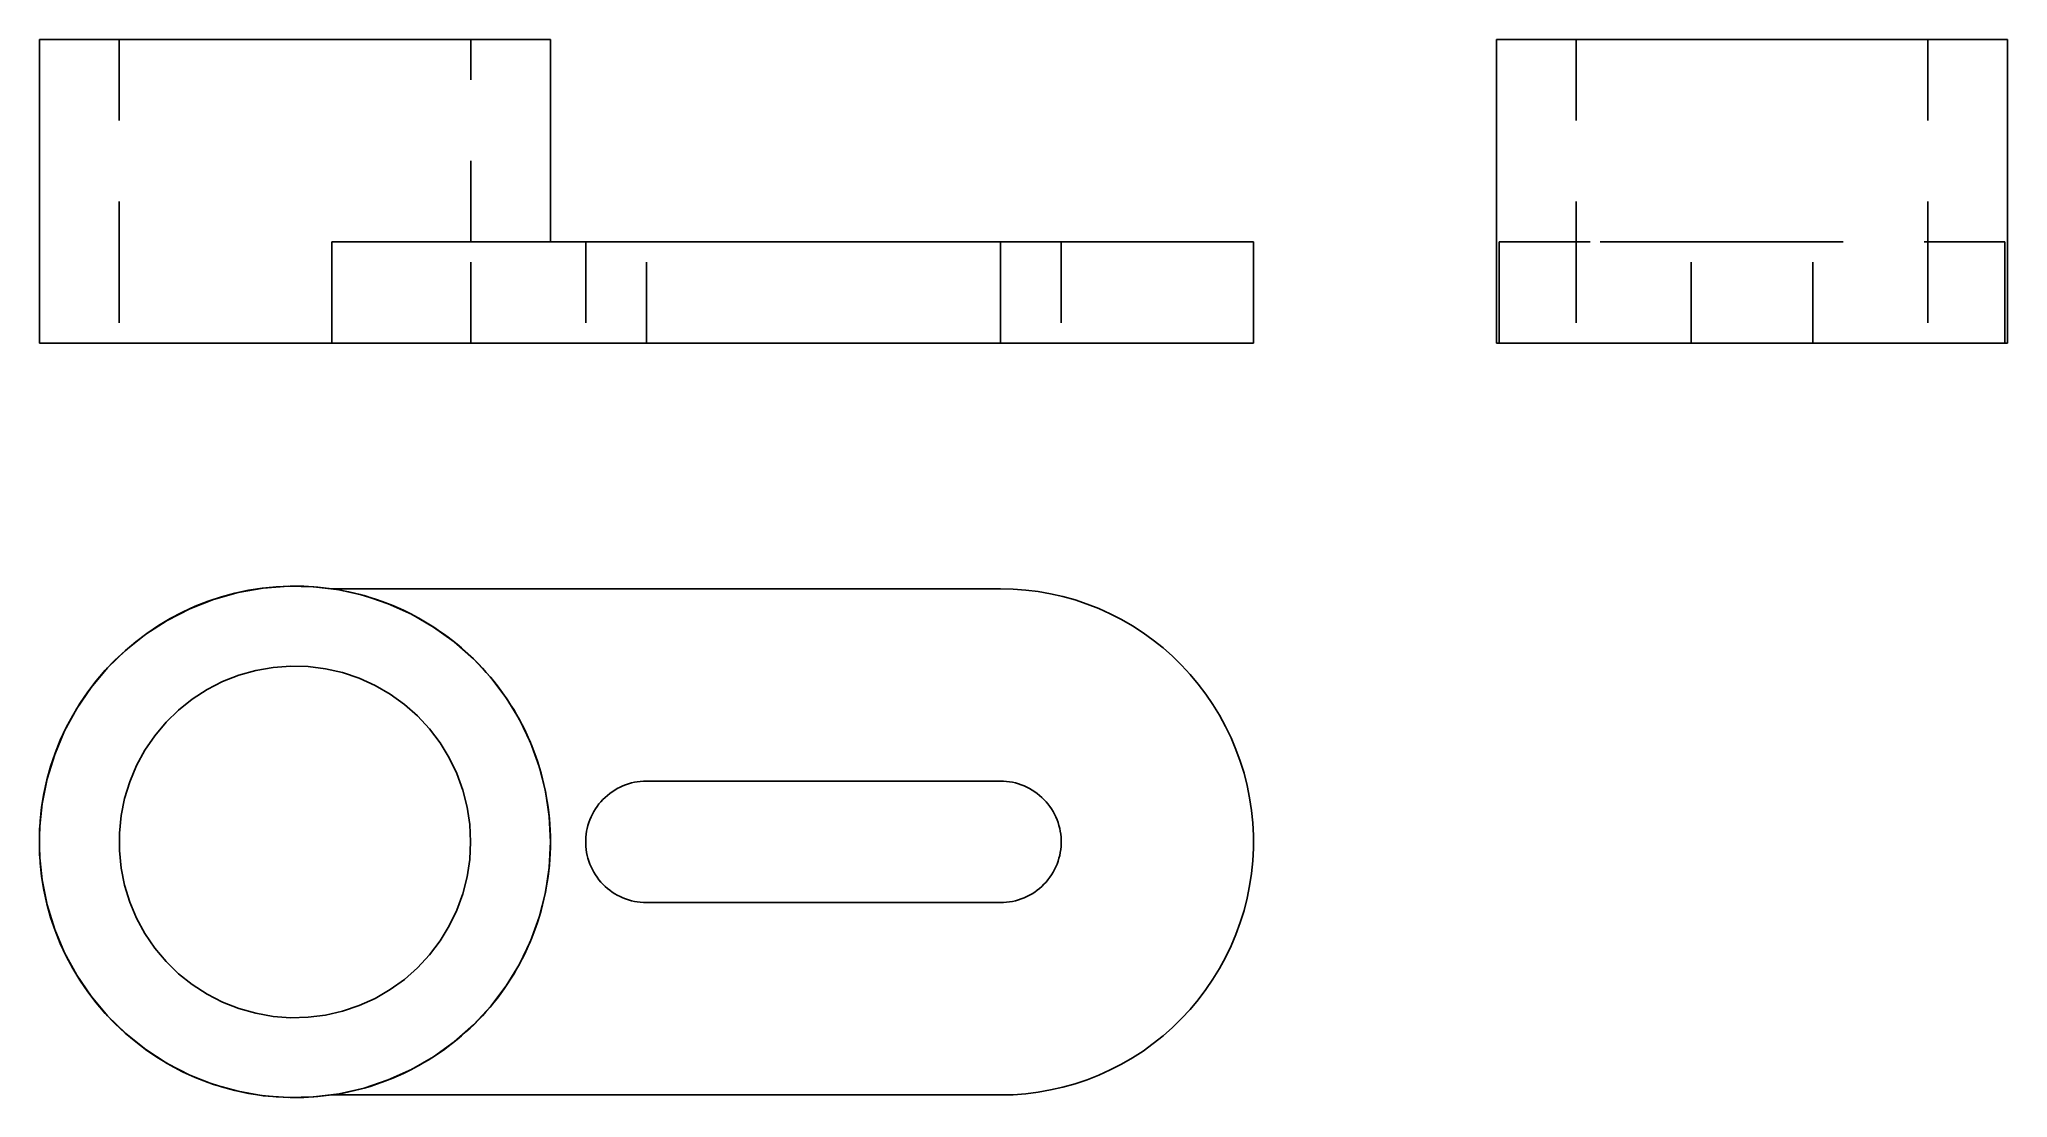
# Model space of a CAD drawing. Extents: x 0 to 2.43, y 0 to 1.31.
import ezdxf

# ---------------------------------------------------------------- set-up
doc = ezdxf.new("R2010")
doc.units = 0
doc.linetypes.add('HIDDEN', pattern=[0.075, 0.050025, -0.024975])
for name, color, linetype in [('FRONT', 7, 'CONTINUOUS'), ('FRONT_HID', 7, 'HIDDEN'), ('LEFT', 7, 'CONTINUOUS'), ('LEFT_HID', 7, 'HIDDEN'), ('TOP', 7, 'CONTINUOUS'), ('TOP_HID', 7, 'HIDDEN')]:
    doc.layers.add(name, color=color, linetype=linetype)

msp = doc.modelspace()

# ---------------------------------------------------------------- linework, layer by layer
at = {"layer": 'FRONT'}
for p, q in [((0.631579, 1.306466), (0, 1.306466)), ((0, 1.306466), (0, 1.056466)), ((0.631579, 1.056466), (0.631579, 1.306466)), ((0, 1.056466), (0, 0.931466)), ((1.1875, 1.056466), (0.361251, 1.056466)), ((0.361251, 1.056466), (0.361251, 0.931466)), ((1.5, 1.056466), (1.1875, 1.056466)), ((1.1875, 0.931466), (1.1875, 1.056466)), ((1.5, 1.056466), (1.5, 0.931466)), ((0.361251, 0.931466), (0, 0.931466)), ((1.1875, 0.931466), (0.361251, 0.931466)), ((1.5, 0.931466), (1.1875, 0.931466))]:
    msp.add_line(p, q, dxfattribs=at)
at = {"layer": 'FRONT_HID', "linetype": 'HIDDEN'}
for p, q in [((0.532895, 1.306466), (0.098684, 1.306466)), ((0.098684, 1.306466), (0.532895, 1.306466)), ((0.098684, 1.306466), (0.098684, 1.056466)), ((0.532895, 1.056466), (0.532895, 1.306466)), ((0.098684, 1.056466), (0.098684, 0.931466)), ((0.361251, 1.056466), (0.631579, 1.056466)), ((0.631579, 1.056466), (0.361251, 1.056466)), ((0.532895, 0.931466), (0.532895, 1.056466)), ((0.75, 1.056466), (0.675, 1.056466)), ((0.675, 1.056466), (0.75, 1.056466)), ((0.675, 1.056466), (0.675, 0.931466)), ((0.75, 1.056466), (1.1875, 1.056466)), ((1.1875, 1.056466), (0.75, 1.056466)), ((0.75, 0.931466), (0.75, 1.056466)), ((0.75, 0.931466), (0.75, 1.056466)), ((1.1875, 1.056466), (1.2625, 1.056466)), ((1.2625, 1.056466), (1.1875, 1.056466)), ((1.2625, 1.056466), (1.2625, 0.931466)), ((0.532895, 0.931466), (0.098684, 0.931466)), ((0.098684, 0.931466), (0.532895, 0.931466)), ((0.361251, 0.931466), (0.3125, 0.931466)), ((0.3125, 0.931466), (0.322421, 0.931466)), ((0.322421, 0.931466), (0.3125, 0.931466)), ((0.3125, 0.931466), (0.361251, 0.931466)), ((0.322421, 0.931466), (0.332341, 0.931466)), ((0.332341, 0.931466), (0.322421, 0.931466)), ((0.332341, 0.931466), (0.342262, 0.931466)), ((0.342262, 0.931466), (0.332341, 0.931466)), ((0.342262, 0.931466), (0.352183, 0.931466)), ((0.352183, 0.931466), (0.342262, 0.931466)), ((0.352183, 0.931466), (0.362103, 0.931466)), ((0.362103, 0.931466), (0.352183, 0.931466)), ((0.361251, 0.931466), (0.631579, 0.931466)), ((0.631579, 0.931466), (0.361251, 0.931466)), ((0.362103, 0.931466), (0.372024, 0.931466)), ((0.372024, 0.931466), (0.362103, 0.931466)), ((0.372024, 0.931466), (0.381944, 0.931466)), ((0.381944, 0.931466), (0.372024, 0.931466)), ((0.381944, 0.931466), (0.391865, 0.931466)), ((0.391865, 0.931466), (0.381944, 0.931466)), ((0.391865, 0.931466), (0.401786, 0.931466)), ((0.401786, 0.931466), (0.391865, 0.931466)), ((0.401786, 0.931466), (0.411706, 0.931466)), ((0.411706, 0.931466), (0.401786, 0.931466)), ((0.411706, 0.931466), (0.421627, 0.931466)), ((0.421627, 0.931466), (0.411706, 0.931466)), ((0.421627, 0.931466), (0.431548, 0.931466)), ((0.431548, 0.931466), (0.421627, 0.931466)), ((0.431548, 0.931466), (0.441468, 0.931466)), ((0.441468, 0.931466), (0.431548, 0.931466)), ((0.441468, 0.931466), (0.451389, 0.931466)), ((0.451389, 0.931466), (0.441468, 0.931466)), ((0.451389, 0.931466), (0.46131, 0.931466)), ((0.46131, 0.931466), (0.451389, 0.931466)), ((0.46131, 0.931466), (0.47123, 0.931466)), ((0.47123, 0.931466), (0.46131, 0.931466)), ((0.47123, 0.931466), (0.481151, 0.931466)), ((0.481151, 0.931466), (0.47123, 0.931466)), ((0.481151, 0.931466), (0.491071, 0.931466)), ((0.491071, 0.931466), (0.481151, 0.931466)), ((0.491071, 0.931466), (0.500992, 0.931466)), ((0.500992, 0.931466), (0.491071, 0.931466)), ((0.500992, 0.931466), (0.510913, 0.931466)), ((0.510913, 0.931466), (0.500992, 0.931466)), ((0.510913, 0.931466), (0.520833, 0.931466)), ((0.520833, 0.931466), (0.510913, 0.931466)), ((0.520833, 0.931466), (0.530754, 0.931466)), ((0.530754, 0.931466), (0.520833, 0.931466)), ((0.530754, 0.931466), (0.540675, 0.931466)), ((0.540675, 0.931466), (0.530754, 0.931466)), ((0.540675, 0.931466), (0.550595, 0.931466)), ((0.550595, 0.931466), (0.540675, 0.931466)), ((0.550595, 0.931466), (0.560516, 0.931466)), ((0.560516, 0.931466), (0.550595, 0.931466)), ((0.560516, 0.931466), (0.570437, 0.931466)), ((0.570437, 0.931466), (0.560516, 0.931466)), ((0.570437, 0.931466), (0.580357, 0.931466)), ((0.580357, 0.931466), (0.570437, 0.931466)), ((0.580357, 0.931466), (0.590278, 0.931466)), ((0.590278, 0.931466), (0.580357, 0.931466)), ((0.590278, 0.931466), (0.600198, 0.931466)), ((0.600198, 0.931466), (0.590278, 0.931466)), ((0.600198, 0.931466), (0.610119, 0.931466)), ((0.610119, 0.931466), (0.600198, 0.931466)), ((0.610119, 0.931466), (0.62004, 0.931466)), ((0.62004, 0.931466), (0.610119, 0.931466)), ((0.75, 0.931466), (0.675, 0.931466)), ((0.675, 0.931466), (0.75, 0.931466)), ((0.75, 0.931466), (1.1875, 0.931466)), ((1.1875, 0.931466), (0.75, 0.931466)), ((1.1875, 0.931466), (1.2625, 0.931466)), ((1.2625, 0.931466), (1.1875, 0.931466))]:
    msp.add_line(p, q, dxfattribs=at)
at = {"layer": 'LEFT'}
for p, q in [((1.8, 1.306466), (2.431579, 1.306466)), ((1.8, 1.306466), (1.8, 1.056466)), ((2.431579, 1.306466), (2.431579, 1.056466)), ((1.8, 1.056466), (1.8, 0.931466)), ((2.431579, 1.056466), (2.431579, 0.931466)), ((1.8, 0.931466), (2.431579, 0.931466))]:
    msp.add_line(p, q, dxfattribs=at)
at = {"layer": 'LEFT_HID', "linetype": 'HIDDEN'}
for p, q in [((2.115789, 1.306466), (1.8, 1.306466)), ((2.115789, 1.306466), (1.898684, 1.306466)), ((1.898684, 1.306466), (2.332895, 1.306466)), ((1.898684, 1.306466), (1.898684, 1.056466)), ((2.431579, 1.306466), (2.115789, 1.306466)), ((2.332895, 1.306466), (2.115789, 1.306466)), ((2.332895, 1.306466), (2.332895, 1.056466)), ((1.803289, 0.931466), (1.803289, 1.056466)), ((1.803289, 1.056466), (1.803289, 0.931466)), ((2.428289, 1.056466), (1.803289, 1.056466)), ((2.115789, 1.056466), (1.803289, 1.056466)), ((1.898684, 1.056466), (1.898684, 0.931466)), ((2.040789, 1.056466), (2.190789, 1.056466)), ((2.040789, 0.931466), (2.040789, 1.056466)), ((2.040789, 0.931466), (2.040789, 1.056466)), ((2.190789, 1.056466), (2.040789, 1.056466)), ((2.428289, 1.056466), (2.115789, 1.056466)), ((2.190789, 0.931466), (2.190789, 1.056466)), ((2.190789, 0.931466), (2.190789, 1.056466)), ((2.332895, 1.056466), (2.332895, 0.931466)), ((2.428289, 0.931466), (2.428289, 1.056466)), ((2.428289, 1.056466), (2.428289, 0.931466)), ((1.803289, 0.931466), (1.8, 0.931466)), ((2.115789, 0.931466), (1.803289, 0.931466)), ((1.803289, 0.931466), (2.428289, 0.931466)), ((2.428289, 0.931466), (1.803289, 0.931466)), ((2.115789, 0.931466), (1.898684, 0.931466)), ((1.898684, 0.931466), (2.332895, 0.931466)), ((2.040789, 0.931466), (2.190789, 0.931466)), ((2.190789, 0.931466), (2.040789, 0.931466)), ((2.428289, 0.931466), (2.115789, 0.931466)), ((2.332895, 0.931466), (2.115789, 0.931466)), ((2.431579, 0.931466), (2.428289, 0.931466))]:
    msp.add_line(p, q, dxfattribs=at)
at = {"layer": 'TOP'}
for p, q in [((0.215098, 0.615079), (0.185792, 0.603577)), ((0.245403, 0.623605), (0.215098, 0.615079)), ((0.276406, 0.629072), (0.245403, 0.623605)), ((0.3078, 0.631424), (0.276406, 0.629072)), ((0.339271, 0.63064), (0.3078, 0.631424)), ((0.370509, 0.626725), (0.339271, 0.63064)), ((1.187383, 0.628233), (0.361134, 0.628233)), ((0.401201, 0.61972), (0.370509, 0.626725)), ((0.431043, 0.609693), (0.401201, 0.61972)), ((0.459739, 0.596745), (0.431043, 0.609693)), ((1.20296, 0.627845), (1.187383, 0.628233)), ((1.218498, 0.62668), (1.20296, 0.627845)), ((1.233959, 0.624743), (1.218498, 0.62668)), ((1.249304, 0.622037), (1.233959, 0.624743)), ((1.264495, 0.61857), (1.249304, 0.622037)), ((1.279494, 0.61435), (1.264495, 0.61857)), ((1.294264, 0.609387), (1.279494, 0.61435)), ((1.308769, 0.603694), (1.294264, 0.609387)), ((0.157778, 0.589215), (0.131332, 0.572135)), ((0.185792, 0.603577), (0.157778, 0.589215)), ((0.487003, 0.581004), (0.459739, 0.596745)), ((1.322972, 0.597286), (1.308769, 0.603694)), ((1.336837, 0.590177), (1.322972, 0.597286)), ((1.350331, 0.582387), (1.336837, 0.590177)), ((0.131332, 0.572135), (0.106719, 0.552506)), ((0.512564, 0.562627), (0.487003, 0.581004)), ((0.536168, 0.541796), (0.512564, 0.562627)), ((1.36342, 0.573933), (1.350331, 0.582387)), ((1.376072, 0.564837), (1.36342, 0.573933)), ((1.388254, 0.555122), (1.376072, 0.564837)), ((0.106719, 0.552506), (0.084182, 0.530524)), ((0.557581, 0.518719), (0.536168, 0.541796)), ((1.399937, 0.544812), (1.388254, 0.555122)), ((1.411091, 0.533932), (1.399937, 0.544812)), ((0.084182, 0.530524), (0.063946, 0.506408)), ((0.22638, 0.513626), (0.20712, 0.503752)), ((0.246527, 0.521533), (0.22638, 0.513626)), ((0.267362, 0.527395), (0.246527, 0.521533)), ((0.288677, 0.531153), (0.267362, 0.527395)), ((0.31026, 0.532771), (0.288677, 0.531153)), ((0.331897, 0.532231), (0.31026, 0.532771)), ((0.353372, 0.52954), (0.331897, 0.532231)), ((0.374473, 0.524724), (0.353372, 0.52954)), ((0.39499, 0.517831), (0.374473, 0.524724)), ((0.414718, 0.508929), (0.39499, 0.517831)), ((0.57659, 0.493624), (0.557581, 0.518719)), ((1.42169, 0.52251), (1.411091, 0.533932)), ((1.431705, 0.510574), (1.42169, 0.52251)), ((0.063946, 0.506408), (0.046212, 0.480397)), ((0.188939, 0.492009), (0.172017, 0.478515)), ((0.20712, 0.503752), (0.188939, 0.492009)), ((0.433462, 0.498107), (0.414718, 0.508929)), ((0.451035, 0.485473), (0.433462, 0.498107)), ((0.593006, 0.466761), (0.57659, 0.493624)), ((1.441114, 0.498153), (1.431705, 0.510574)), ((1.449891, 0.485279), (1.441114, 0.498153)), ((0.046212, 0.480397), (0.031156, 0.452749)), ((0.156523, 0.463402), (0.142611, 0.446822)), ((0.172017, 0.478515), (0.156523, 0.463402)), ((0.467263, 0.471152), (0.451035, 0.485473)), ((0.481985, 0.455286), (0.467263, 0.471152)), ((0.606665, 0.438397), (0.593006, 0.466761)), ((1.458016, 0.471983), (1.449891, 0.485279)), ((1.465468, 0.458299), (1.458016, 0.471983)), ((0.031156, 0.452749), (0.018927, 0.423739)), ((0.142611, 0.446822), (0.130418, 0.428939)), ((0.495053, 0.438033), (0.481985, 0.455286)), ((0.506339, 0.419565), (0.495053, 0.438033)), ((0.617432, 0.408814), (0.606665, 0.438397)), ((1.472229, 0.44426), (1.465468, 0.458299)), ((1.478281, 0.429902), (1.472229, 0.44426)), ((0.018927, 0.423739), (0.009648, 0.393656)), ((0.130418, 0.428939), (0.120067, 0.409932)), ((0.51573, 0.400064), (0.506339, 0.419565)), ((1.48361, 0.41526), (1.478281, 0.429902)), ((1.488203, 0.400371), (1.48361, 0.41526)), ((0.009648, 0.393656), (0.00341, 0.362799)), ((0.11166, 0.389987), (0.105281, 0.369305)), ((0.120067, 0.409932), (0.11166, 0.389987)), ((0.523132, 0.379726), (0.51573, 0.400064)), ((0.625201, 0.378306), (0.617432, 0.408814)), ((0.735022, 0.389246), (0.731376, 0.388414)), ((0.738705, 0.389895), (0.735022, 0.389246)), ((0.742415, 0.39036), (0.738705, 0.389895)), ((0.746145, 0.39064), (0.742415, 0.39036)), ((0.749883, 0.390733), (0.746145, 0.39064)), ((1.187383, 0.390733), (0.749883, 0.390733)), ((1.191121, 0.39064), (1.187383, 0.390733)), ((1.194851, 0.39036), (1.191121, 0.39064)), ((1.198561, 0.389895), (1.194851, 0.39036)), ((1.202244, 0.389246), (1.198561, 0.389895)), ((1.20589, 0.388414), (1.202244, 0.389246)), ((1.492048, 0.385271), (1.488203, 0.400371)), ((0.105281, 0.369305), (0.100992, 0.348091)), ((0.528473, 0.358752), (0.523132, 0.379726)), ((0.629893, 0.347176), (0.625201, 0.378306)), ((0.693649, 0.36536), (0.691246, 0.362495)), ((0.696193, 0.368101), (0.693649, 0.36536)), ((0.69887, 0.370712), (0.696193, 0.368101)), ((0.701674, 0.373186), (0.69887, 0.370712)), ((0.704598, 0.375518), (0.701674, 0.373186)), ((0.707634, 0.377701), (0.704598, 0.375518)), ((0.710775, 0.37973), (0.707634, 0.377701)), ((0.714014, 0.3816), (0.710775, 0.37973)), ((0.717342, 0.383306), (0.714014, 0.3816)), ((0.72075, 0.384844), (0.717342, 0.383306)), ((0.724231, 0.38621), (0.72075, 0.384844)), ((0.727776, 0.387401), (0.724231, 0.38621)), ((0.731376, 0.388414), (0.727776, 0.387401)), ((1.20949, 0.387401), (1.20589, 0.388414)), ((1.213034, 0.38621), (1.20949, 0.387401)), ((1.216516, 0.384844), (1.213034, 0.38621)), ((1.219924, 0.383306), (1.216516, 0.384844)), ((1.223252, 0.3816), (1.219924, 0.383306)), ((1.226491, 0.37973), (1.223252, 0.3816)), ((1.229632, 0.377701), (1.226491, 0.37973)), ((1.232668, 0.375518), (1.229632, 0.377701)), ((1.235592, 0.373186), (1.232668, 0.375518)), ((1.238396, 0.370712), (1.235592, 0.373186)), ((1.241073, 0.368101), (1.238396, 0.370712)), ((1.243617, 0.36536), (1.241073, 0.368101)), ((1.24602, 0.362495), (1.243617, 0.36536)), ((1.495135, 0.369998), (1.492048, 0.385271)), ((1.497458, 0.354591), (1.495135, 0.369998)), ((0.00341, 0.362799), (0.000276, 0.331474)), ((0.100992, 0.348091), (0.098837, 0.326555)), ((0.531699, 0.33735), (0.528473, 0.358752)), ((0.631462, 0.315733), (0.629893, 0.347176)), ((0.680067, 0.343134), (0.678788, 0.33962)), ((0.68152, 0.34658), (0.680067, 0.343134)), ((0.683143, 0.349949), (0.68152, 0.34658)), ((0.684931, 0.353233), (0.683143, 0.349949)), ((0.686881, 0.356424), (0.684931, 0.353233)), ((0.688988, 0.359514), (0.686881, 0.356424)), ((0.691246, 0.362495), (0.688988, 0.359514)), ((1.248278, 0.359514), (1.24602, 0.362495)), ((1.250385, 0.356424), (1.248278, 0.359514)), ((1.252335, 0.353233), (1.250385, 0.356424)), ((1.254123, 0.349949), (1.252335, 0.353233)), ((1.255746, 0.34658), (1.254123, 0.349949)), ((1.257198, 0.343134), (1.255746, 0.34658)), ((1.258478, 0.33962), (1.257198, 0.343134)), ((1.499009, 0.339086), (1.497458, 0.354591)), ((0.000276, 0.331474), (0.000276, 0.299992)), ((0.098837, 0.326555), (0.098837, 0.304911)), ((0.532778, 0.315733), (0.531699, 0.33735)), ((0.675093, 0.321338), (0.674906, 0.317603)), ((0.674906, 0.317603), (0.674906, 0.313863)), ((0.675465, 0.325059), (0.675093, 0.321338)), ((0.676022, 0.328757), (0.675465, 0.325059)), ((0.676763, 0.332422), (0.676022, 0.328757)), ((0.677686, 0.336046), (0.676763, 0.332422)), ((0.678788, 0.33962), (0.677686, 0.336046)), ((1.25958, 0.336046), (1.258478, 0.33962)), ((1.260503, 0.332422), (1.25958, 0.336046)), ((1.261244, 0.328757), (1.260503, 0.332422)), ((1.261801, 0.325059), (1.261244, 0.328757)), ((1.262173, 0.321338), (1.261801, 0.325059)), ((1.26236, 0.317603), (1.262173, 0.321338)), ((1.26236, 0.313863), (1.26236, 0.317603)), ((1.499786, 0.323524), (1.499009, 0.339086)), ((1.499786, 0.307942), (1.499786, 0.323524)), ((0.000276, 0.299992), (0.00341, 0.268667)), ((0.098837, 0.304911), (0.100992, 0.283375)), ((0.528473, 0.272715), (0.531699, 0.294116)), ((0.531699, 0.294116), (0.532778, 0.315733)), ((0.629893, 0.284291), (0.631462, 0.315733)), ((0.674906, 0.313863), (0.675093, 0.310128)), ((0.675093, 0.310128), (0.675465, 0.306407)), ((0.675465, 0.306407), (0.676022, 0.302709)), ((0.676022, 0.302709), (0.676763, 0.299044)), ((0.676763, 0.299044), (0.677686, 0.29542)), ((0.677686, 0.29542), (0.678788, 0.291847)), ((0.678788, 0.291847), (0.680067, 0.288333)), ((1.257198, 0.288333), (1.258478, 0.291847)), ((1.258478, 0.291847), (1.25958, 0.29542)), ((1.25958, 0.29542), (1.260503, 0.299044)), ((1.260503, 0.299044), (1.261244, 0.302709)), ((1.261244, 0.302709), (1.261801, 0.306407)), ((1.261801, 0.306407), (1.262173, 0.310128)), ((1.262173, 0.310128), (1.26236, 0.313863)), ((1.497458, 0.276876), (1.499009, 0.29238)), ((1.499009, 0.29238), (1.499786, 0.307942)), ((0.00341, 0.268667), (0.009648, 0.23781)), ((0.100992, 0.283375), (0.105281, 0.262161)), ((0.523132, 0.25174), (0.528473, 0.272715)), ((0.625201, 0.253161), (0.629893, 0.284291)), ((0.680067, 0.288333), (0.68152, 0.284887)), ((0.68152, 0.284887), (0.683143, 0.281517)), ((0.683143, 0.281517), (0.684931, 0.278233)), ((0.684931, 0.278233), (0.686881, 0.275042)), ((0.686881, 0.275042), (0.688988, 0.271952)), ((0.688988, 0.271952), (0.691246, 0.268971)), ((0.691246, 0.268971), (0.693649, 0.266107)), ((1.243617, 0.266107), (1.24602, 0.268971)), ((1.24602, 0.268971), (1.248278, 0.271952)), ((1.248278, 0.271952), (1.250385, 0.275042)), ((1.250385, 0.275042), (1.252335, 0.278233)), ((1.252335, 0.278233), (1.254123, 0.281517)), ((1.254123, 0.281517), (1.255746, 0.284887)), ((1.255746, 0.284887), (1.257198, 0.288333)), ((1.495135, 0.261468), (1.497458, 0.276876)), ((0.105281, 0.262161), (0.11166, 0.241479)), ((0.51573, 0.231402), (0.523132, 0.25174)), ((0.617432, 0.222653), (0.625201, 0.253161)), ((0.693649, 0.266107), (0.696193, 0.263365)), ((0.696193, 0.263365), (0.69887, 0.260754)), ((0.69887, 0.260754), (0.701674, 0.25828)), ((0.701674, 0.25828), (0.704598, 0.255948)), ((0.704598, 0.255948), (0.707634, 0.253765)), ((0.707634, 0.253765), (0.710775, 0.251736)), ((0.710775, 0.251736), (0.714014, 0.249866)), ((0.714014, 0.249866), (0.717342, 0.24816)), ((0.717342, 0.24816), (0.72075, 0.246622)), ((0.72075, 0.246622), (0.724231, 0.245256)), ((0.724231, 0.245256), (0.727776, 0.244065)), ((0.727776, 0.244065), (0.731376, 0.243052)), ((1.20589, 0.243052), (1.20949, 0.244065)), ((1.20949, 0.244065), (1.213034, 0.245256)), ((1.213034, 0.245256), (1.216516, 0.246622)), ((1.216516, 0.246622), (1.219924, 0.24816)), ((1.219924, 0.24816), (1.223252, 0.249866)), ((1.223252, 0.249866), (1.226491, 0.251736)), ((1.226491, 0.251736), (1.229632, 0.253765)), ((1.229632, 0.253765), (1.232668, 0.255948)), ((1.232668, 0.255948), (1.235592, 0.25828)), ((1.235592, 0.25828), (1.238396, 0.260754)), ((1.238396, 0.260754), (1.241073, 0.263365)), ((1.241073, 0.263365), (1.243617, 0.266107)), ((1.488203, 0.231095), (1.492048, 0.246195)), ((1.492048, 0.246195), (1.495135, 0.261468)), ((0.009648, 0.23781), (0.018927, 0.207727)), ((0.11166, 0.241479), (0.120067, 0.221535)), ((0.120067, 0.221535), (0.130418, 0.202527)), ((0.506339, 0.211902), (0.51573, 0.231402)), ((0.606665, 0.193069), (0.617432, 0.222653)), ((0.731376, 0.243052), (0.735022, 0.24222)), ((0.735022, 0.24222), (0.738705, 0.241571)), ((0.738705, 0.241571), (0.742415, 0.241106)), ((0.742415, 0.241106), (0.746145, 0.240826)), ((0.746145, 0.240826), (0.749883, 0.240733)), ((0.749883, 0.240733), (1.187383, 0.240733)), ((1.187383, 0.240733), (1.191121, 0.240826)), ((1.191121, 0.240826), (1.194851, 0.241106)), ((1.194851, 0.241106), (1.198561, 0.241571)), ((1.198561, 0.241571), (1.202244, 0.24222)), ((1.202244, 0.24222), (1.20589, 0.243052)), ((1.48361, 0.216206), (1.488203, 0.231095)), ((0.018927, 0.207727), (0.031156, 0.178717)), ((0.130418, 0.202527), (0.142611, 0.184644)), ((0.495053, 0.193433), (0.506339, 0.211902)), ((1.472229, 0.187206), (1.478281, 0.201564)), ((1.478281, 0.201564), (1.48361, 0.216206)), ((0.031156, 0.178717), (0.046212, 0.151069)), ((0.142611, 0.184644), (0.156523, 0.168064)), ((0.467263, 0.160315), (0.481985, 0.176181)), ((0.481985, 0.176181), (0.495053, 0.193433)), ((0.593006, 0.164706), (0.606665, 0.193069)), ((1.458016, 0.159483), (1.465468, 0.173167)), ((1.465468, 0.173167), (1.472229, 0.187206)), ((0.046212, 0.151069), (0.063946, 0.125058)), ((0.156523, 0.168064), (0.172017, 0.152952)), ((0.172017, 0.152952), (0.188939, 0.139457)), ((0.433462, 0.133359), (0.451035, 0.145993)), ((0.451035, 0.145993), (0.467263, 0.160315)), ((0.57659, 0.137843), (0.593006, 0.164706)), ((1.441114, 0.133313), (1.449891, 0.146187)), ((1.449891, 0.146187), (1.458016, 0.159483)), ((0.063946, 0.125058), (0.084182, 0.100942)), ((0.188939, 0.139457), (0.20712, 0.127714)), ((0.20712, 0.127714), (0.22638, 0.11784)), ((0.39499, 0.113636), (0.414718, 0.122537)), ((0.414718, 0.122537), (0.433462, 0.133359)), ((0.557581, 0.112748), (0.57659, 0.137843)), ((1.431705, 0.120893), (1.441114, 0.133313)), ((0.084182, 0.100942), (0.106719, 0.07896)), ((0.22638, 0.11784), (0.246527, 0.109933)), ((0.246527, 0.109933), (0.267362, 0.104071)), ((0.267362, 0.104071), (0.288677, 0.100313)), ((0.288677, 0.100313), (0.31026, 0.098695)), ((0.31026, 0.098695), (0.331897, 0.099235)), ((0.331897, 0.099235), (0.353372, 0.101926)), ((0.353372, 0.101926), (0.374473, 0.106742)), ((0.374473, 0.106742), (0.39499, 0.113636)), ((0.536168, 0.08967), (0.557581, 0.112748)), ((1.399937, 0.086654), (1.411091, 0.097534)), ((1.411091, 0.097534), (1.42169, 0.108956)), ((1.42169, 0.108956), (1.431705, 0.120893)), ((0.106719, 0.07896), (0.131332, 0.059332)), ((0.512564, 0.068839), (0.536168, 0.08967)), ((1.376072, 0.066629), (1.388254, 0.076344)), ((1.388254, 0.076344), (1.399937, 0.086654)), ((0.131332, 0.059332), (0.157778, 0.042251)), ((0.459739, 0.034721), (0.487003, 0.050462)), ((0.487003, 0.050462), (0.512564, 0.068839)), ((1.336837, 0.041289), (1.350331, 0.04908)), ((1.350331, 0.04908), (1.36342, 0.057533)), ((1.36342, 0.057533), (1.376072, 0.066629)), ((0.157778, 0.042251), (0.185792, 0.027889)), ((0.185792, 0.027889), (0.215098, 0.016388)), ((0.431043, 0.021773), (0.459739, 0.034721)), ((1.294264, 0.022079), (1.308769, 0.027772)), ((1.308769, 0.027772), (1.322972, 0.03418)), ((1.322972, 0.03418), (1.336837, 0.041289)), ((0.215098, 0.016388), (0.245403, 0.007861)), ((0.245403, 0.007861), (0.276406, 0.002394)), ((0.276406, 0.002394), (0.3078, 0.000042)), ((0.3078, 0.000042), (0.339271, 0.000827)), ((0.339271, 0.000827), (0.370509, 0.004741)), ((0.361134, 0.003233), (1.187383, 0.003233)), ((0.370509, 0.004741), (0.401201, 0.011746)), ((0.401201, 0.011746), (0.431043, 0.021773)), ((1.187383, 0.003233), (1.20296, 0.003622)), ((1.20296, 0.003622), (1.218498, 0.004786)), ((1.218498, 0.004786), (1.233959, 0.006723)), ((1.233959, 0.006723), (1.249304, 0.009429)), ((1.249304, 0.009429), (1.264495, 0.012896)), ((1.264495, 0.012896), (1.279494, 0.017117)), ((1.279494, 0.017117), (1.294264, 0.022079))]:
    msp.add_line(p, q, dxfattribs=at)
at = {"layer": 'TOP_HID', "linetype": 'HIDDEN'}
for p, q in [((0.208692, 0.61285), (0.19268, 0.606587)), ((0.225021, 0.618232), (0.208692, 0.61285)), ((0.241619, 0.622717), (0.225021, 0.618232)), ((0.258437, 0.626292), (0.241619, 0.622717)), ((0.275424, 0.628947), (0.258437, 0.626292)), ((0.292531, 0.630674), (0.275424, 0.628947)), ((0.309706, 0.631466), (0.292531, 0.630674)), ((0.326899, 0.631323), (0.309706, 0.631466)), ((0.344058, 0.630244), (0.326899, 0.631323)), ((0.361134, 0.628233), (0.344058, 0.630244)), ((0.368197, 0.627124), (0.361134, 0.628233)), ((0.375233, 0.625855), (0.368197, 0.627124)), ((0.382238, 0.624427), (0.375233, 0.625855)), ((0.389209, 0.622841), (0.382238, 0.624427)), ((0.396143, 0.621098), (0.389209, 0.622841)), ((0.403035, 0.619198), (0.396143, 0.621098)), ((0.409883, 0.617142), (0.403035, 0.619198)), ((0.416682, 0.614932), (0.409883, 0.617142)), ((0.423429, 0.612569), (0.416682, 0.614932)), ((0.430121, 0.610053), (0.423429, 0.612569)), ((0.436755, 0.607387), (0.430121, 0.610053)), ((0.161795, 0.591495), (0.147015, 0.582712)), ((0.177032, 0.599462), (0.161795, 0.591495)), ((0.19268, 0.606587), (0.177032, 0.599462)), ((0.443327, 0.604571), (0.436755, 0.607387)), ((0.449833, 0.601607), (0.443327, 0.604571)), ((0.45627, 0.598497), (0.449833, 0.601607)), ((0.462635, 0.595241), (0.45627, 0.598497)), ((0.468925, 0.591843), (0.462635, 0.595241)), ((0.475137, 0.588303), (0.468925, 0.591843)), ((0.481266, 0.584623), (0.475137, 0.588303)), ((0.487311, 0.580805), (0.481266, 0.584623)), ((0.118996, 0.562799), (0.105841, 0.551728)), ((0.132734, 0.573137), (0.118996, 0.562799)), ((0.147015, 0.582712), (0.132734, 0.573137)), ((0.493268, 0.576852), (0.487311, 0.580805)), ((0.499133, 0.572764), (0.493268, 0.576852)), ((0.504905, 0.568545), (0.499133, 0.572764)), ((0.51058, 0.564197), (0.504905, 0.568545)), ((0.516155, 0.55972), (0.51058, 0.564197)), ((0.521627, 0.555119), (0.516155, 0.55972)), ((0.093308, 0.539958), (0.081434, 0.527524)), ((0.105841, 0.551728), (0.093308, 0.539958)), ((0.526993, 0.550396), (0.521627, 0.555119)), ((0.532252, 0.545551), (0.526993, 0.550396)), ((0.537399, 0.54059), (0.532252, 0.545551)), ((0.542432, 0.535512), (0.537399, 0.54059)), ((0.54735, 0.530323), (0.542432, 0.535512)), ((0.070254, 0.514461), (0.059802, 0.500809)), ((0.081434, 0.527524), (0.070254, 0.514461)), ((0.552148, 0.525023), (0.54735, 0.530323)), ((0.556825, 0.519616), (0.552148, 0.525023)), ((0.561379, 0.514104), (0.556825, 0.519616)), ((0.565807, 0.508491), (0.561379, 0.514104)), ((0.050108, 0.486609), (0.041202, 0.471902)), ((0.059802, 0.500809), (0.050108, 0.486609)), ((0.570107, 0.502779), (0.565807, 0.508491)), ((0.574276, 0.496971), (0.570107, 0.502779)), ((0.578313, 0.49107), (0.574276, 0.496971)), ((0.582215, 0.48508), (0.578313, 0.49107)), ((0.041202, 0.471902), (0.033109, 0.456732)), ((0.58598, 0.479002), (0.582215, 0.48508)), ((0.589607, 0.472841), (0.58598, 0.479002)), ((0.593093, 0.4666), (0.589607, 0.472841)), ((0.596438, 0.460281), (0.593093, 0.4666)), ((0.025854, 0.441145), (0.019458, 0.425185)), ((0.033109, 0.456732), (0.025854, 0.441145)), ((0.599638, 0.453887), (0.596438, 0.460281)), ((0.602693, 0.447424), (0.599638, 0.453887)), ((0.6056, 0.440892), (0.602693, 0.447424)), ((0.608359, 0.434297), (0.6056, 0.440892)), ((0.019458, 0.425185), (0.01394, 0.408901)), ((0.610968, 0.42764), (0.608359, 0.434297)), ((0.613426, 0.420927), (0.610968, 0.42764)), ((0.615731, 0.414159), (0.613426, 0.420927)), ((0.617883, 0.407341), (0.615731, 0.414159)), ((0.009316, 0.392341), (0.005601, 0.375554)), ((0.01394, 0.408901), (0.009316, 0.392341)), ((0.619879, 0.400476), (0.617883, 0.407341)), ((0.621719, 0.393568), (0.619879, 0.400476)), ((0.623403, 0.386619), (0.621719, 0.393568)), ((0.005601, 0.375554), (0.002805, 0.358589)), ((0.624929, 0.379635), (0.623403, 0.386619)), ((0.626296, 0.372617), (0.624929, 0.379635)), ((0.627504, 0.365571), (0.626296, 0.372617)), ((0.628553, 0.358499), (0.627504, 0.365571)), ((0.000936, 0.341498), (0, 0.32433)), ((0.002805, 0.358589), (0.000936, 0.341498)), ((0.629441, 0.351405), (0.628553, 0.358499)), ((0.630168, 0.344292), (0.629441, 0.351405)), ((0.630734, 0.337165), (0.630168, 0.344292)), ((0, 0.32433), (0, 0.307136)), ((0.631138, 0.330027), (0.630734, 0.337165)), ((0.631381, 0.322882), (0.631138, 0.330027)), ((0.631462, 0.315733), (0.631381, 0.322882)), ((0, 0.307136), (0.000936, 0.289968)), ((0.630168, 0.287174), (0.630734, 0.294301)), ((0.630734, 0.294301), (0.631138, 0.301439)), ((0.631138, 0.301439), (0.631381, 0.308584)), ((0.631381, 0.308584), (0.631462, 0.315733)), ((0.000936, 0.289968), (0.002805, 0.272877)), ((0.002805, 0.272877), (0.005601, 0.255912)), ((0.627504, 0.265896), (0.628553, 0.272968)), ((0.628553, 0.272968), (0.629441, 0.280062)), ((0.629441, 0.280062), (0.630168, 0.287174)), ((0.005601, 0.255912), (0.009316, 0.239125)), ((0.621719, 0.237899), (0.623403, 0.244847)), ((0.623403, 0.244847), (0.624929, 0.251832)), ((0.624929, 0.251832), (0.626296, 0.258849)), ((0.626296, 0.258849), (0.627504, 0.265896)), ((0.009316, 0.239125), (0.01394, 0.222565)), ((0.01394, 0.222565), (0.019458, 0.206281)), ((0.615731, 0.217307), (0.617883, 0.224125)), ((0.617883, 0.224125), (0.619879, 0.23099)), ((0.619879, 0.23099), (0.621719, 0.237899)), ((0.019458, 0.206281), (0.025854, 0.190321)), ((0.6056, 0.190574), (0.608359, 0.19717)), ((0.608359, 0.19717), (0.610968, 0.203826)), ((0.610968, 0.203826), (0.613426, 0.21054)), ((0.613426, 0.21054), (0.615731, 0.217307)), ((0.025854, 0.190321), (0.033109, 0.174734)), ((0.033109, 0.174734), (0.041202, 0.159564)), ((0.593093, 0.164867), (0.596438, 0.171186)), ((0.596438, 0.171186), (0.599638, 0.177579)), ((0.599638, 0.177579), (0.602693, 0.184043)), ((0.602693, 0.184043), (0.6056, 0.190574)), ((0.041202, 0.159564), (0.050108, 0.144857)), ((0.578313, 0.140396), (0.582215, 0.146386)), ((0.582215, 0.146386), (0.58598, 0.152464)), ((0.58598, 0.152464), (0.589607, 0.158625)), ((0.589607, 0.158625), (0.593093, 0.164867)), ((0.050108, 0.144857), (0.059802, 0.130657)), ((0.059802, 0.130657), (0.070254, 0.117005)), ((0.561379, 0.117362), (0.565807, 0.122975)), ((0.565807, 0.122975), (0.570107, 0.128687)), ((0.570107, 0.128687), (0.574276, 0.134495)), ((0.574276, 0.134495), (0.578313, 0.140396)), ((0.070254, 0.117005), (0.081434, 0.103943)), ((0.081434, 0.103943), (0.093308, 0.091508)), ((0.542432, 0.095954), (0.54735, 0.101144)), ((0.54735, 0.101144), (0.552148, 0.106443)), ((0.552148, 0.106443), (0.556825, 0.11185)), ((0.556825, 0.11185), (0.561379, 0.117362)), ((0.093308, 0.091508), (0.105841, 0.079738)), ((0.105841, 0.079738), (0.118996, 0.068667)), ((0.516155, 0.071746), (0.521627, 0.076347)), ((0.521627, 0.076347), (0.526993, 0.081071)), ((0.526993, 0.081071), (0.532252, 0.085915)), ((0.532252, 0.085915), (0.537399, 0.090877)), ((0.537399, 0.090877), (0.542432, 0.095954)), ((0.118996, 0.068667), (0.132734, 0.058329)), ((0.132734, 0.058329), (0.147015, 0.048754)), ((0.147015, 0.048754), (0.161795, 0.039971)), ((0.481266, 0.046843), (0.487311, 0.050661)), ((0.487311, 0.050661), (0.493268, 0.054615)), ((0.493268, 0.054615), (0.499133, 0.058702)), ((0.499133, 0.058702), (0.504905, 0.062921)), ((0.504905, 0.062921), (0.51058, 0.06727)), ((0.51058, 0.06727), (0.516155, 0.071746)), ((0.161795, 0.039971), (0.177032, 0.032005)), ((0.177032, 0.032005), (0.19268, 0.02488)), ((0.19268, 0.02488), (0.208692, 0.018617)), ((0.436755, 0.024079), (0.443327, 0.026895)), ((0.443327, 0.026895), (0.449833, 0.029859)), ((0.449833, 0.029859), (0.45627, 0.032969)), ((0.45627, 0.032969), (0.462635, 0.036225)), ((0.462635, 0.036225), (0.468925, 0.039623)), ((0.468925, 0.039623), (0.475137, 0.043163)), ((0.475137, 0.043163), (0.481266, 0.046843)), ((0.208692, 0.018617), (0.225021, 0.013235)), ((0.225021, 0.013235), (0.241619, 0.008749)), ((0.241619, 0.008749), (0.258437, 0.005174)), ((0.258437, 0.005174), (0.275424, 0.002519)), ((0.275424, 0.002519), (0.292531, 0.000793)), ((0.292531, 0.000793), (0.309706, 0)), ((0.309706, 0), (0.326899, 0.000143)), ((0.326899, 0.000143), (0.344058, 0.001222)), ((0.344058, 0.001222), (0.361134, 0.003233)), ((0.361134, 0.003233), (0.368197, 0.004342)), ((0.368197, 0.004342), (0.375233, 0.005611)), ((0.375233, 0.005611), (0.382238, 0.007039)), ((0.382238, 0.007039), (0.389209, 0.008625)), ((0.389209, 0.008625), (0.396143, 0.010369)), ((0.396143, 0.010369), (0.403035, 0.012268)), ((0.403035, 0.012268), (0.409883, 0.014324)), ((0.409883, 0.014324), (0.416682, 0.016534)), ((0.416682, 0.016534), (0.423429, 0.018897)), ((0.423429, 0.018897), (0.430121, 0.021413)), ((0.430121, 0.021413), (0.436755, 0.024079))]:
    msp.add_line(p, q, dxfattribs=at)

doc.saveas('drawing.dxf')
